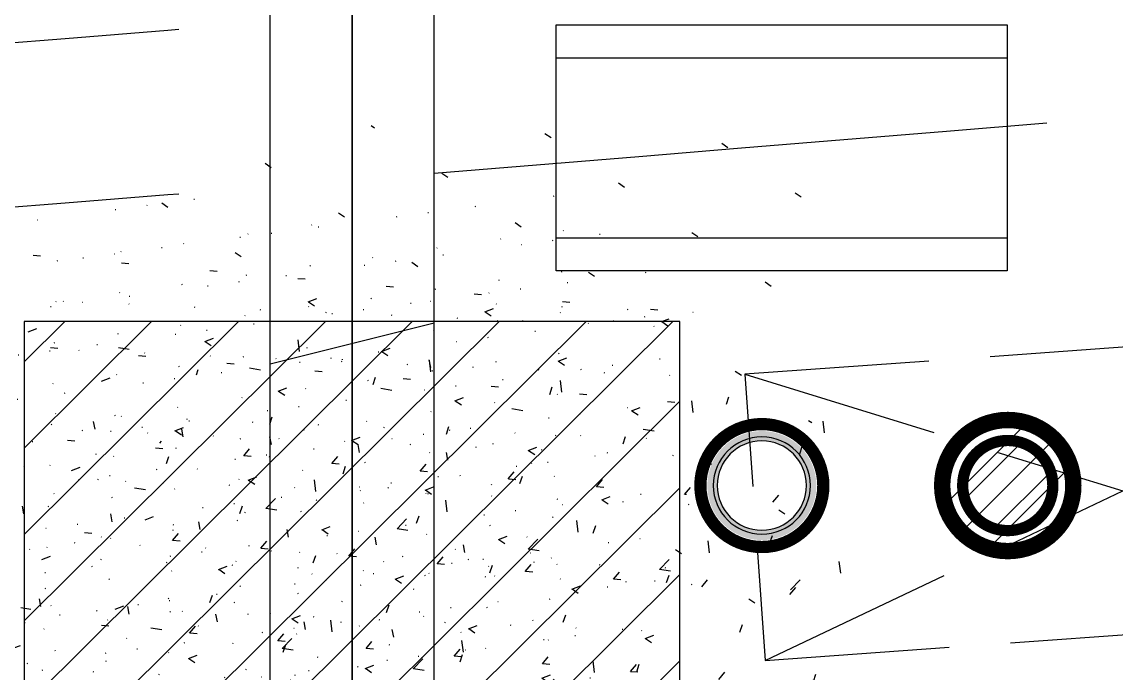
# Model space of a CAD drawing. Header units: inches. Extents: x 0 to 1813292486, y 0 to 3473589894.
# Drawn here: x 600642183 to 600643518, y 3473202774 to 3473203569 of the extents above; entities that cross this region are included whole.
import ezdxf
from ezdxf.enums import TextEntityAlignment as Align

# ---------------------------------------------------------------- set-up
doc = ezdxf.new("R2010")
doc.units = ezdxf.units.IN
doc.header["$LTSCALE"] = 1000
doc.header["$MEASUREMENT"] = 0
doc.linetypes.add('AX-MALL-GIRD-200$0$DOTE', pattern=[2.4200000000000004, 2, -0.2, 0.02, -0.2])
doc.linetypes.add('AX-MALL-WALL-P02-QT$0$DASH', pattern=[0.35, 0.25, -0.1])
for name, color, linetype in [('A-Anno-Note', 241, 'Continuous'), ('AX-MALL-DIM-P02$0$A-Detl-Thin', 131, 'Continuous'), ('AX-MALL-GIRD-200$0$A-Grid', 222, 'AX-MALL-GIRD-200$0$DOTE'), ('AX-MALL-P02-200$0$A-Anno-Note', 241, 'Continuous'), ('AX-MALL-WALL-P02$0$A-Anno-Note', 241, 'Continuous'), ('AX-MALL-WALL-P02-QT$0$A-Detl-Patt', 8, 'Continuous'), ('AX-MALL-WALL-P02-QT$0$A-Detl-Thin', 131, 'Continuous'), ('AX-MALL-WALL-P02-QT$0$A-Fixt', 81, 'Continuous'), ('AX-MALL-WALL-P02-QT$0$A-Wall', 2, 'Continuous'), ('AX-MALL-WALL-P02-QT$0$A-Wall-Patt', 13, 'Continuous'), ('AX-MALL-WALL-P02-QT$0$A-Wind', 4, 'Continuous'), ('AX-MALL-WORD-P02$0$A-Spac-Iden', 231, 'Continuous'), ('AX-MALL-ZTKD-P02$0$A-Anno-Note', 241, 'Continuous'), ('PX-MALL-P02-LG$0$P-Airr-Pipe', 140, 'Continuous'), ('PX-MALL-P02-LG$0$P-Drain-Fldr', 4, 'Continuous'), ('PX-MALL-P02-LG$0$P-Drain-Fldr-ARCH', 161, 'Continuous'), ('PX-MALL-P02-LG$0$P-Drain-Fldr-W100', 4, 'Continuous'), ('PX-MALL-P02-LG$0$P-Drain-Fldr-W50', 4, 'Continuous'), ('PX-MALL-P02-LG$0$P-Pipe-Risr', 7, 'Continuous'), ('PX-MALL-P02-LG$0$P-Pipe-Risr-Arch', 6, 'Continuous'), ('PX-MALL-P02-LG$0$P-Pipe-Risr-W100', 6, 'Continuous'), ('PX-MALL-P02-LG$0$P-Pipe-Risr-W50', 6, 'Continuous'), ('SX-MALL-WALL-R-BZ$0$S-COLU', 30, 'Continuous'), ('SX-MALL-WALL-R-BZ$0$S-PATT-WALL', 83, 'Continuous')]:
    doc.layers.add(name, color=color, linetype=linetype)
doc.styles.add('PX-MALL-P02-LG$0$jzfz', font='gbenor.shx', dxfattribs={"bigfont": 'gbcbig.shx'})

# ---------------------------------------------------------------- blocks, each defined once
blk = doc.blocks.new('AX-MALL-WORD-P02')
at = {"layer": 'AX-MALL-WORD-P02$0$A-Spac-Iden'}
blk.add_lwpolyline([(600438511.5793036, 3473040906.707072, 0.00195142182288029), (600442571.605883, 3473039774.065031), (600445744.5540994, 3473048291.375883), (600441808.7838886, 3473049757.56578)], format="xyb", close=True, dxfattribs=at)
blk = doc.blocks.new('AX-MALL-GIRD-200')
at = {"layer": 'AX-MALL-GIRD-200$0$A-Grid'}
blk.add_line((600435151.5243309, 3473031887.135766), (600473881.0632799, 3473135850.862847), dxfattribs=at)
blk = doc.blocks.new('AX-MALL-WALL-P02-QT$0$JB-AC(O)-Hide')
for p, q in [((-225, 174.9999999999709), (-450, 174.9999999999709)), ((-450, 174.9999999999709), (-450, 37.4999999999709)), ((-450, 174.9999999999709), (-225, 87.4999999999709)), ((150, 174.9999999999709), (-150, 174.9999999999709)), ((450, 174.9999999999709), (225.0000000000582, 174.9999999999709)), ((225.0000000000582, 87.5), (450, 174.9999999999709)), ((450, 37.4999999999709), (450, 174.9999999999709)), ((-150, 58.33333333331393), (0, -2.91038304567337e-11)), ((0, -2.91038304567337e-11), (150, 58.33333333331393)), ((-150, -58.33333333337214), (0, 0)), ((0, 0), (150, -58.33333333337214)), ((-450, -37.5000000000291), (-450, -175.0000000000291)), ((450, -175.0000000000291), (450, -37.5000000000291)), ((-450, -175.0000000000291), (-225, -87.5000000000291)), ((225.0000000000582, -87.50000000005821), (450, -175.0000000000291)), ((-450, -175.0000000000291), (-225, -175.0000000000291)), ((-150, -175.0000000000291), (150, -175.0000000000291)), ((225.0000000000582, -175.0000000000291), (450, -175.0000000000291))]:
    blk.add_line(p, q)
blk = doc.blocks.new('AX-MALL-WALL-P02-QT$0$tj')
at = {"layer": 'AX-MALL-WALL-P02-QT$0$A-Detl-Patt'}
h = blk.add_hatch(dxfattribs=at)
h.set_pattern_fill('STEEL', color=256, scale=100.0000000000001, angle=50.43183869082386)
h.set_pattern_definition([(75.00000000004839, (-14278.19445574284, 156289.8254051208), (-153.3407249234246, 41.08752340989569), []), (75.00000000004839, (-14317.88195610046, 156358.5661673546), (-153.3407249234246, 41.08752340989569), [])])
edge = h.paths.add_edge_path()
edge.add_arc((274302.9537697641, 370915.3693751197), 354853.2281302969, 270.9601093956941, 275.9513128638887)
edge.add_line((311095.3180618286, 17974.67259407043), (323404.2928284407, 17664.898229599))
edge.add_arc((337498.5854798314, -5423.033113246463), 27049.98445535583, 84.4296474408203, 121.40245730350341, ccw=False)
edge.add_line((340124.270958662, 21499.21483898163), (352435.6233639717, 23411.5238032341))
edge.add_line((352435.6233639717, 23411.5238032341), (352460.3320846558, 23263.57286787033))
edge.add_arc((262948.9762239404, 558936.3422532297), 543099.989586636, 279.486523026639, 288.5053300047131)
edge.add_line((435325.042740941, 43917.80823612213), (435185.9318172932, 44187.60760259628))
edge.add_arc((262948.9762341097, 558936.342259489), 542799.9895904897, 279.51816553668203, 288.50044427399206, ccw=False)
edge.add_line((352706.5441896915, 23608.95860147476), (352681.7270303965, 23756.88773488998))
edge.add_line((352681.7270303965, 23756.88773488998), (340117.7681742907, 21803.84383869171))
edge.add_arc((337510.0970116529, -5455.006554111635), 27383.29552171703, 84.53552636432372, 121.2026843873002)
edge.add_line((323323.7129554749, 17967.02113437653), (311085.7617697716, 18275.00808191299))
edge.add_arc((274273.8104503512, 371474.5356685471), 355112.6948552598, 270.96411062040687, 275.9501261722048, ccw=False)
edge.add_line((280248.9759351015, 16412.11376953125), (280248.9759185314, 16111.96136569977))
blk = doc.blocks.new('SX-MALL-WALL-R-BZ')
at = {"layer": 'SX-MALL-WALL-R-BZ$0$S-PATT-WALL'}
h = blk.add_hatch(dxfattribs=at)
h.set_pattern_fill('钢筋混凝土', color=256, scale=15, pattern_type=2)
h.set_pattern_definition([(24.56816130816271, (600578611.2237192, 3473080110.365553), (-31.18316059493327, 68.21004687955141), []), (29.56816130816269, (600578611.2237192, 3473080110.365553), (97.53445421719282, -46.37920051396389), [11.25, -123.75]), (334.5681613081628, (600578611.2237192, 3473080110.365553), (19.88439777927527, 112.9961142827297), [9, -99]), (80.01956130816268, (600578619.3515904, 3473080106.50062), (117.4189029658641, 66.61682168402376), [9.5610285, -105.1713168]), (25.75236130816271, (600578621.6965042, 3473080138.478197), (141.3476152528434, -79.15081592627133), [16.875, -185.625]), (76.20376130816268, (600578633.4754679, 3473080131.882288), (182.3878362876093, 87.98253897351975), [14.3415432, -157.75695]), (330.7523613081627, (600578621.6965042, 3473080138.478197), (182.3877676281842, 87.98268140648725), [13.49999999999997, -148.4999999999995]), (0.5681613081627113, (600578633.1346302, 3473080126.213644), (62.82047319493842, -87.84980448085341), [11.24999999999997, -123.7499999999997]), (305.5681613081627, (600578633.1346302, 3473080126.213644), (72.17288941707483, 89.18848104565322), [8.999999999999966, -98.99999999999973]), (51.01956130816269, (600578638.3696649, 3473080118.892823), (134.9933625472827, 1.338571315216136), [9.561028499999967, -105.1713167999997]), (17.06816130816274, (600578611.2237192, 3473080110.365553), (19.14085715648196, 46.15589493569758), [0.75, -97.8, 0.75, -100.5, 0.75, -99.375]), (347.0681613081627, (600578611.2237192, 3473080110.365553), (57.63084700165395, 41.66442755963357), [0.7499999999999979, -57.29999999999986, 0.7499999999999979, -95.54999999999973, 0.7499999999999979, -37.87499999999986]), (307.0681613081626, (600578579.8781208, 3473080122.042708), (73.85474000760384, -31.12342332406966), [0.75, -37.5, 0.75, -117, 0.75, -155.25]), (297.0681613081627, (600578565.8217986, 3473080127.2791), (87.21641676177077, -16.46683783357052), [0.75, -48.75, 0.75, -77.69999999999999, 0.75, -110.25])])
h.paths.add_polyline_path([(600438896.9101292, 3473040795.243738), (600439176.1843946, 3473041544.914255), (600438426.513877, 3473041824.18852), (600438147.2396115, 3473041074.518003)])
at = {"layer": 'SX-MALL-WALL-R-BZ$0$S-COLU'}
blk.add_lwpolyline([(600438896.9101292, 3473040795.243738), (600439176.1843946, 3473041544.914255), (600438426.513877, 3473041824.18852), (600438147.2396115, 3473041074.518003)], close=True, dxfattribs=at)
blk = doc.blocks.new('SX-MALL-WALL-R-2F~3F')
blk.add_blockref('SX-MALL-WALL-R-BZ', (-1.192092895507812e-06, -9.5367431640625e-07))
blk = doc.blocks.new('SX-MALL-WALL-2F~3F')
blk.add_blockref('SX-MALL-WALL-R-2F~3F', (0, 0))
blk = doc.blocks.new('AX-MALL-WALL-P02-QT$0$JB-AC(i)-Li')
for p, q in [((-275, 0), (275, 0)), ((-275, 0), (275, 0)), ((-275, -300), (-275, 0)), ((275, 0), (275, -300)), ((-275, -40), (275, -40)), ((275, -260), (-275, -260)), ((275, -300), (-275, -300))]:
    blk.add_line(p, q)
blk = doc.blocks.new('AX-MALL-WALL-P02-QT')
at = {"layer": 'AX-MALL-WALL-P02-QT$0$A-Wall-Patt'}
h = blk.add_hatch(dxfattribs=at)
h.set_pattern_fill('普通砖', color=256, scale=200, style=0)
h.set_pattern_definition([(45, (0, 359.0227), (-353.55353201463, 353.55353201463), [])])
h.paths.add_polyline_path([(600438547.9274296, 3473041000.352632), (600438678.1622235, 3473041067.41756), (600441867.5834148, 3473049628.94768), (600441840.0201548, 3473049745.92935), (600441715.0750687, 3473049792.475061), (600438485.0976901, 3473041122.077846)])
at = {"layer": 'AX-MALL-WALL-P02-QT$0$A-Detl-Thin', "linetype": 'AX-MALL-WALL-P02-QT$0$DASH', "ltscale": 3}
for points in [[(600434979.3583419, 3473043169.708395, 0.001861510173519502), (600438835.3236936, 3473042062.207614, 0.001861510173519502)], [(600434909.3523698, 3473042981.787855, 0.001860815324672712), (600438765.2775371, 3473041874.179252, 0.001860815324672712)], [(600438958.348338, 3473041819.535776, 0.001861993640220804), (600442825.2618009, 3473040741.423645, 0.001861993640220804)]]:
    blk.add_lwpolyline(points, format="xyb", dxfattribs=at)
at = {"layer": 'AX-MALL-WALL-P02-QT$0$A-Wall'}
for p, q in [((600438485.0976901, 3473041122.077846), (600441715.0750687, 3473049792.475061)), ((600438678.1622235, 3473041067.41756), (600441867.5834148, 3473049628.94768))]:
    blk.add_line(p, q, dxfattribs=at)
at = {"layer": 'AX-MALL-WALL-P02-QT$0$A-Detl-Thin'}
blk.add_blockref('SX-MALL-WALL-2F~3F', (0, 0), dxfattribs=at)
at = {"layer": 'AX-MALL-WALL-P02-QT$0$A-Detl-Thin', "rotation": 339.5681613091762}
blk.add_blockref('AX-MALL-WALL-P02-QT$0$tj', (600144118.6961328, 3473128496.287411), dxfattribs=at)
at = {"layer": 'AX-MALL-WALL-P02-QT$0$A-Fixt'}
for name, p, rotation in [('AX-MALL-WALL-P02-QT$0$JB-AC(i)-Li', (600439418.9332523, 3473041840.759381), 339.5681613375581), ('AX-MALL-WALL-P02-QT$0$JB-AC(O)-Hide', (600439610.6156737, 3473041162.603652), 343.6672273638711)]:
    blk.add_blockref(name, p, dxfattribs=dict(at, rotation=rotation))
at = {"layer": 'AX-MALL-WALL-P02-QT$0$A-Wind'}
blk.add_blockref('AX-MALL-GIRD-200', (0, 0), dxfattribs=at)
blk = doc.blocks.new('AX-MALL-WALL-P02')
at = {"layer": 'AX-MALL-WALL-P02$0$A-Anno-Note'}
blk.add_blockref('AX-MALL-WORD-P02', (0, 0), dxfattribs=at)
blk.add_blockref('AX-MALL-WALL-P02-QT', (0, 0), dxfattribs=at)
blk = doc.blocks.new('PX-MALL-P02-LG$0$P-Risr')
at = {"layer": 'PX-MALL-P02-LG$0$P-Pipe-Risr-W50'}
h = blk.add_hatch(color=0, dxfattribs=at)
edge = h.paths.add_edge_path()
edge.add_ellipse((0, 0), major_axis=(47.05795628796547, 47.05795628796547), ratio=0.9999999999999695, start_angle=225.0000000000009, end_angle=405.0000000000009, ccw=False)
edge.add_ellipse((0, 0), major_axis=(47.05795628796764, 47.05795628796764), ratio=0.9999999999998785, start_angle=133.9675974886221, end_angle=225.0000000000035, ccw=False)
edge.add_line((-66.53919663240958, 1.199087783927098), (-54.4367953546693, 1.199087783927098))
edge.add_ellipse((0, 0), major_axis=(-38.50196423560672, 38.50196423560672), ratio=0.9999999999999859, start_angle=43.73814098242129, end_angle=134.9999999999996)
edge.add_ellipse((0, 0), major_axis=(38.50196423561096, 38.50196423561096), ratio=0.9999999999998216, start_angle=225.0000000000051, end_angle=405.0000000000051)
edge.add_ellipse((0, 0), major_axis=(38.50196423560679, 38.50196423560679), ratio=0.9999999999999831, start_angle=45.00000000000048, end_angle=133.7381409824204)
edge.add_line((-54.43679535467527, 1.199087783927098), (-66.53919663241555, 1.199087783927098))
edge.add_ellipse((0, 0), major_axis=(-47.05795628796762, 47.05795628796762), ratio=0.9999999999998742, start_angle=-45.00000000000358, end_angle=43.967597488629224, ccw=False)
at = {"layer": 'PX-MALL-P02-LG$0$P-Pipe-Risr-Arch', "ltscale": 0.7}
blk.add_circle((0, 0), 59.29000000000001, dxfattribs=at)
at = {"layer": 'PX-MALL-P02-LG$0$P-Pipe-Risr-W100', "color": 0, "const_width": 15}
blk.add_lwpolyline([(-75, 0, 1), (75, 0, 1)], format="xyb", close=True, dxfattribs=at)
at = {"layer": 'PX-MALL-P02-LG$0$P-Pipe-Risr-W50'}
blk.add_circle((0, 0), 54.45000000000001, dxfattribs=at)
at = {"layer": 'PX-MALL-P02-LG$0$P-Pipe-Risr', "style": 'PX-MALL-P02-LG$0$jzfz', "width": 0.6, "flags": 1}
for tag, p in [('SYS-MARK', (0.3310501334344735, -45.65933377496549)), ('RANGE', (0.3337570973526454, -45.67887874227017))]:
    blk.add_attdef(tag, text='', height=0.015625, dxfattribs=at).set_placement(p, align=Align.MIDDLE)
blk = doc.blocks.new('PX-MALL-P02-LG$0$A$C5A9C1854')
at = {"layer": 'PX-MALL-P02-LG$0$P-Drain-Fldr-W50', "ltscale": 0.7}
for p, q in [((52.36634142632829, -16.81565596791916), (-16.81565596786095, 52.36634142627008)), ((38.89087296527578, -38.89087296521757), (-38.89087296527578, 38.89087296521757)), ((16.81565596797736, -52.36634142627008), (-52.36634142621187, 16.81565596791916))]:
    blk.add_line(p, q, dxfattribs=at)
at = {"layer": 'PX-MALL-P02-LG$0$P-Drain-Fldr-W50', "ltscale": 0.7, "const_width": 13.75}
blk.add_lwpolyline([(-54.99999999994179, 0, 1), (55.00000000005821, 0, 1)], format="xyb", close=True, dxfattribs=at)
blk = doc.blocks.new('PX-MALL-P02-LG$0$A$C7D2520B3')
at = {"layer": 'PX-MALL-P02-LG$0$P-Drain-Fldr', "ltscale": 0.7}
for p, q in [((78.54951213949244, -25.22348395187873), (-25.22348395179142, 78.54951213940512)), ((58.33630944791366, -58.33630944788456), (-58.33630944791366, 58.33630944788456)), ((25.22348395196605, -78.54951213940512), (-78.54951213931781, 25.22348395187873))]:
    blk.add_line(p, q, dxfattribs=at)
at = {"layer": 'PX-MALL-P02-LG$0$P-Drain-Fldr', "ltscale": 0.7, "const_width": 20}
blk.add_lwpolyline([(5.820766091346741e-11, -80, 1), (5.820766091346741e-11, 80, 1)], format="xyb", close=True, dxfattribs=at)
blk = doc.blocks.new('PX-MALL-P02-LG$0$A$C2257314B')
at = {"layer": 'PX-MALL-P02-LG$0$P-Drain-Fldr-ARCH', "ltscale": 0.7}
for p, q in [((52.36634142632829, -16.81565596791916), (-16.81565596786095, 52.36634142627008)), ((38.89087296527578, -38.89087296521757), (-38.89087296527578, 38.89087296521757)), ((16.81565596797736, -52.36634142627008), (-52.36634142621187, 16.81565596791916))]:
    blk.add_line(p, q, dxfattribs=at)
for start, end in [(0, 180), (180, 0)]:
    blk.add_arc((5.820766091346741e-11, -1.77635683940025e-15), 55, start, end, dxfattribs=at)
blk = doc.blocks.new('PX-MALL-P02-LG$0$P-Drain-Fldr')
blk.add_blockref('PX-MALL-P02-LG$0$A$C2257314B', (0, 0))
at = {"layer": 'PX-MALL-P02-LG$0$P-Drain-Fldr-W100'}
blk.add_blockref('PX-MALL-P02-LG$0$A$C7D2520B3', (0, 0), dxfattribs=at)
at = {"layer": 'PX-MALL-P02-LG$0$P-Drain-Fldr-W50'}
blk.add_blockref('PX-MALL-P02-LG$0$A$C5A9C1854', (0, 0), dxfattribs=at)
blk = doc.blocks.new('PX-MALL-P02-LG')
at = {"layer": 'PX-MALL-P02-LG$0$P-Airr-Pipe', "xscale": -1, "rotation": 69.56816130750386}
blk.add_blockref('PX-MALL-P02-LG$0$P-Risr', (600439200.072329, 3473041322.581131), dxfattribs=at)
at = {"layer": 'PX-MALL-P02-LG$0$P-Drain-Fldr', "xscale": -0.9999999999999991, "rotation": 339.5681613075038}
blk.add_blockref('PX-MALL-P02-LG$0$P-Drain-Fldr', (600439481.1987733, 3473041217.853282), dxfattribs=at)
blk = doc.blocks.new('AX-MALL-ZTKD-P02')
at = {"layer": 'AX-MALL-ZTKD-P02$0$A-Anno-Note'}
blk.add_blockref('AX-MALL-GIRD-200', (0, 0), dxfattribs=at)
blk = doc.blocks.new('AX-MALL-DIM-P02')
at = {"layer": 'AX-MALL-DIM-P02$0$A-Detl-Thin'}
blk.add_blockref('AX-MALL-ZTKD-P02', (-2.384185791015625e-06, 9.5367431640625e-07), dxfattribs=at)
blk = doc.blocks.new('AX-MALL-P02-200')
at = {"layer": 'AX-MALL-P02-200$0$A-Anno-Note'}
blk.add_blockref('AX-MALL-WALL-P02', (0, 0), dxfattribs=at)
for name in ['AX-MALL-DIM-P02', 'PX-MALL-P02-LG']:
    blk.add_blockref(name, (0, 0), dxfattribs=at)

msp = doc.modelspace()

# ---------------------------------------------------------------- block references
at = {"layer": 'A-Anno-Note', "rotation": 20.43183869077545}
msp.add_blockref('AX-MALL-P02-200', (1250392458.527329, 9048125.682563305), dxfattribs=at)

doc.saveas('drawing.dxf')
